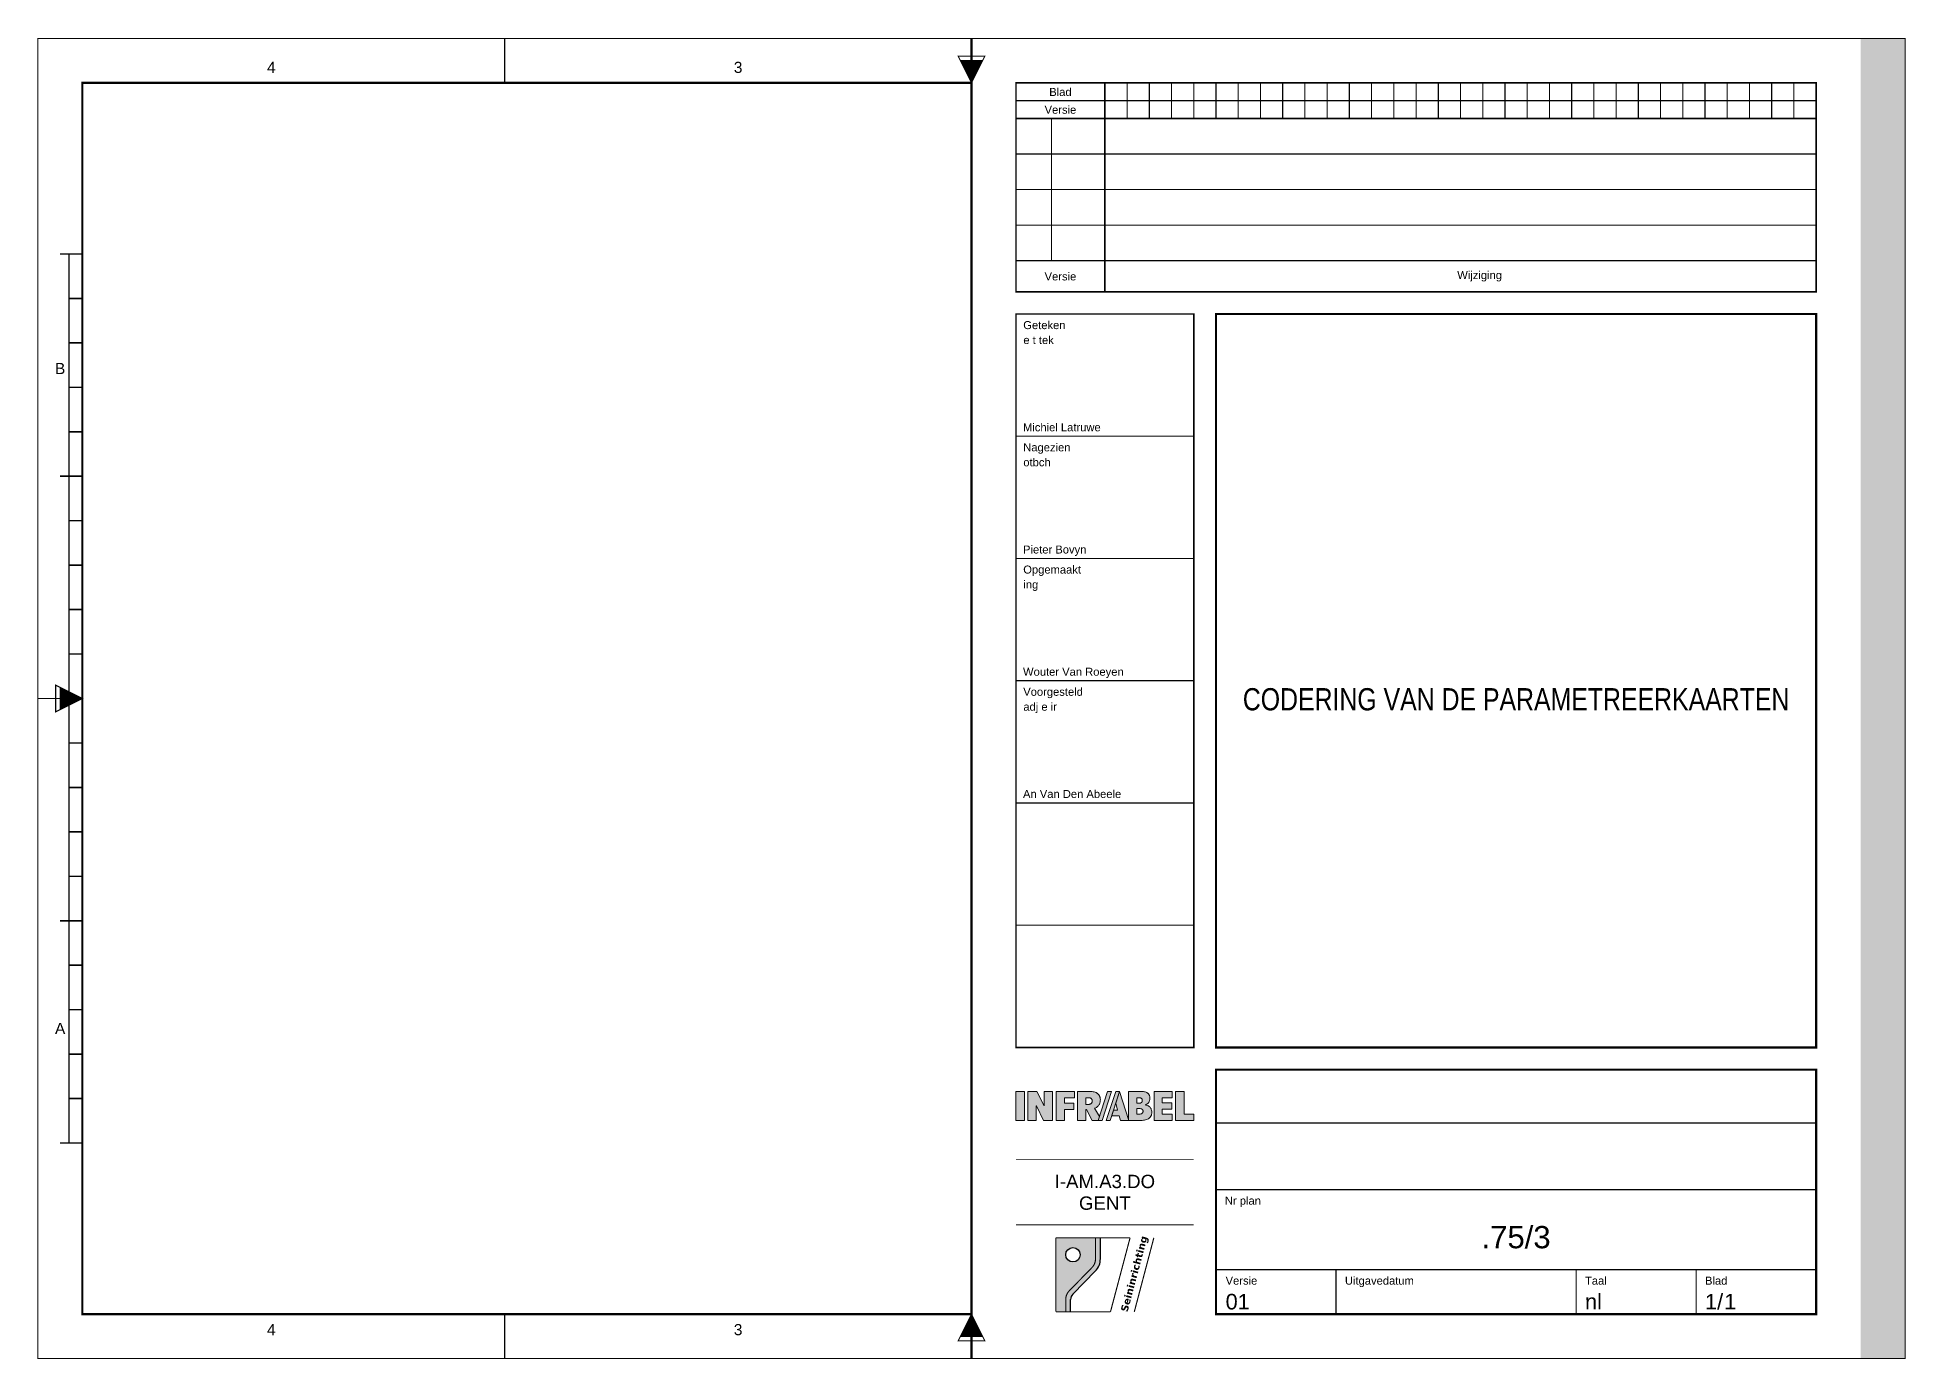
# Model space of a CAD drawing. Header units: millimetres. Extents: x -929 to 410, y -10 to 13787.
# Drawn here: x -10.1 to 410.1, y 12489.8 to 12787.2 of the extents above; entities that cross this region are included whole.
import ezdxf
from ezdxf.enums import TextEntityAlignment as Align

# ---------------------------------------------------------------- set-up
doc = ezdxf.new("R2010")
doc.units = ezdxf.units.MM
doc.header["$MEASUREMENT"] = 0
doc.layers.add('TBM_PLOT_COLOR', color=7, linetype='Continuous')
doc.styles.get("Standard").update_dxf_attribs({"font": 'isoplus.shx'})
doc.styles.add('TBM', font='arial.ttf')

# ---------------------------------------------------------------- blocks, each defined once
blk = doc.blocks.new('TBM_ARROW')
at = {"color": 9, "const_width": 0.25}
blk.add_lwpolyline([(-3, 4), (3, 4), (0, 10)], close=True, dxfattribs=at)
for points in [[(0, 0), (0, 10)], [(-2.5, 5), (2.5, 5)]]:
    blk.add_lwpolyline(points, dxfattribs=at)
at = {"color": 9}
blk.add_solid([(-2.5, 5), (0, 10), (2.5, 5)], dxfattribs=at)
at = {"color": 7, "style": 'TBM', "flags": 3}
blk.add_attdef('AT_BLOCKVERSION', text='', height=2.5, dxfattribs=at).set_placement((6.72, 1.06), align=Align.MIDDLE_LEFT)
blk = doc.blocks.new('TBM_200BAR')
at = {"color": 7}
blk.add_lwpolyline([(100, -5, 0.35, 0.35, 0), (100, 0, 0.35, 0.35, 0), (-100, 0, 0.35, 0.35, 0), (-100, -5, 0, 0, 0)], format="xyseb", dxfattribs=at)
at = {"color": 7, "const_width": 0.35}
for points in [[(-90, 0), (-90, -3)], [(-80, 0), (-80, -3)], [(-70, 0), (-70, -3)], [(-60, 0), (-60, -3)], [(-50, 0), (-50, -5)], [(-40, 0), (-40, -3)], [(-30, 0), (-30, -3)], [(-20, 0), (-20, -3)], [(-10, 0), (-10, -3)], [(0, 0), (0, -5)], [(10, 0), (10, -3)], [(20, 0), (20, -3)], [(30, 0), (30, -3)], [(40, 0), (40, -3)], [(50, 0), (50, -5)], [(60, 0), (60, -3)], [(70, 0), (70, -3)], [(80, 0), (80, -3)], [(90, 0), (90, -3)], [(-100, -3), (100, -3)]]:
    blk.add_lwpolyline(points, dxfattribs=at)
at = {"color": 7, "style": 'TBM', "flags": 3}
blk.add_attdef('AT_BLOCKVERSION', text='', height=2.5, dxfattribs=at).set_placement((-17.29, -8.41), align=Align.MIDDLE_LEFT)
blk = doc.blocks.new('TBM_VERSION1_N')
at = {"color": 7, "const_width": 0.35}
blk.add_lwpolyline([(-200, 287), (-20, 287), (-20, 279), (-200, 279)], close=True, dxfattribs=at)
at = {"color": 7}
for points, const_width in [([(-180, 279), (-180, 287)], 0.35), ([(-175, 279), (-175, 287)], 0.25), ([(-170, 279), (-170, 287)], 0.25), ([(-165, 279), (-165, 287)], 0.25), ([(-160, 279), (-160, 287)], 0.25), ([(-155, 279), (-155, 287)], 0.25), ([(-150, 279), (-150, 287)], 0.25), ([(-145, 279), (-145, 287)], 0.25), ([(-140, 279), (-140, 287)], 0.25), ([(-135, 279), (-135, 287)], 0.25), ([(-130, 279), (-130, 287)], 0.25), ([(-125, 279), (-125, 287)], 0.25), ([(-120, 279), (-120, 287)], 0.25), ([(-115, 279), (-115, 287)], 0.25), ([(-110, 279), (-110, 287)], 0.25), ([(-105, 279), (-105, 287)], 0.25), ([(-100, 279), (-100, 287)], 0.25), ([(-95, 279), (-95, 287)], 0.25), ([(-90, 279), (-90, 287)], 0.25), ([(-85, 279), (-85, 287)], 0.25), ([(-80, 279), (-80, 287)], 0.25), ([(-75, 279), (-75, 287)], 0.25), ([(-70, 279), (-70, 287)], 0.25), ([(-65, 279), (-65, 287)], 0.25), ([(-60, 279), (-60, 287)], 0.25), ([(-55, 279), (-55, 287)], 0.25), ([(-50, 279), (-50, 287)], 0.25), ([(-45, 279), (-45, 287)], 0.25), ([(-40, 279), (-40, 287)], 0.25), ([(-35, 279), (-35, 287)], 0.25), ([(-30, 279), (-30, 287)], 0.25), ([(-25, 279), (-25, 287)], 0.25)]:
    blk.add_lwpolyline(points, dxfattribs=dict(at, const_width=const_width))
at = {"color": 7, "linetype": 'Continuous', "const_width": 0.25}
blk.add_lwpolyline([(-200, 283), (-20, 283)], dxfattribs=at)
at = {"color": 7, "style": 'TBM'}
for s, p in [('Blad', (-190, 285)), ('Versie', (-190, 281))]:
    blk.add_text(s, height=1.8, dxfattribs=at).set_placement(p, align=Align.MIDDLE)
for tag, flags, p in [('AT_TITLENUM', 1, (-198, 276)), ('AT_BLOCKVERSION', 3, (-198, 271.74))]:
    blk.add_attdef(tag, text='', height=2.5, dxfattribs=dict(at, flags=flags)).set_placement(p, align=Align.MIDDLE_LEFT)
blk = doc.blocks.new('TBM_INFRABEL_C')
at = {"true_color": 0x00bcf0}
for points in [[(-198.11, 60.1), (-200, 60.1), (-200, 53.55), (-198.11, 53.55)], [(-195.29, 60.1), (-197.31, 60.1), (-197.31, 53.55), (-195.42, 53.55), (-195.42, 56.95), (-193.78, 53.55), (-191.76, 53.55), (-191.76, 60.1), (-193.64, 60.1), (-193.64, 56.74)], [(-189.07, 58.67), (-186.84, 58.67), (-186.84, 60.1), (-190.95, 60.1), (-190.95, 53.55), (-189.07, 53.55), (-189.07, 56.02), (-186.99, 56.02), (-186.99, 57.42), (-189.07, 57.42)], [(-177.57, 60.1), (-179.68, 53.55), (-178.81, 53.55), (-178.33, 55.02), (-178.05, 55.91), (-178.05, 55.91), (-177.56, 57.41), (-177.57, 57.44), (-176.7, 60.1)], [(-176.7, 60.1), (-177.56, 57.41), (-177.15, 55.91), (-178.05, 55.91), (-178.33, 55.02), (-178.46, 54.61), (-176.8, 54.61), (-176.51, 53.55), (-174.71, 53.55), (-174.71, 53.85)], [(-168.94, 60.1), (-168.94, 53.55), (-164.83, 53.55), (-164.83, 54.98), (-167.08, 54.98), (-167.08, 56.13), (-164.97, 56.13), (-164.97, 57.53), (-167.08, 57.53), (-167.08, 58.67), (-164.83, 58.67), (-164.83, 60.1)], [(-164.08, 60.1), (-164.08, 53.55), (-160, 53.55), (-160, 54.98), (-162.2, 54.98), (-162.2, 60.1)], [(-174.71, 53.85), (-174.71, 53.55), (-174.61, 53.55)]]:
    blk.add_hatch(color=140, dxfattribs=at).paths.add_polyline_path(points)
h = blk.add_hatch(color=140, dxfattribs=at)
h.paths.add_polyline_path([(-186.17, 60.1), (-186.17, 53.55), (-184.28, 53.55), (-184.28, 56.02), (-184.1, 56.02), (-182.87, 53.55), (-181.51, 53.55), (-181.23, 54.42), (-182.35, 56.31), (-182.2, 56.36), (-182.04, 56.43), (-181.9, 56.5), (-181.77, 56.57), (-181.66, 56.67), (-181.55, 56.77), (-181.45, 56.88), (-181.36, 56.99), (-181.28, 57.12), (-181.21, 57.25), (-181.16, 57.39), (-181.11, 57.54), (-181.07, 57.69), (-181.05, 57.86), (-181.03, 58.03), (-181.02, 58.2), (-181.03, 58.43), (-181.05, 58.54), (-181.06, 58.64), (-181.08, 58.75), (-181.11, 58.84), (-181.14, 58.94), (-181.18, 59.02), (-181.22, 59.11), (-181.26, 59.2), (-181.31, 59.27), (-181.37, 59.35), (-181.43, 59.42), (-181.49, 59.49), (-181.56, 59.56), (-181.63, 59.62), (-181.7, 59.68), (-181.79, 59.73), (-181.88, 59.78), (-181.96, 59.83), (-182.16, 59.91), (-182.37, 59.98), (-182.6, 60.04), (-182.85, 60.07), (-183.11, 60.1), (-183.39, 60.1)])
h.paths.add_polyline_path([(-184.28, 58.67), (-183.65, 58.67), (-183.5, 58.67), (-183.38, 58.64), (-183.3, 58.63), (-183.24, 58.6), (-183.11, 58.55), (-182.99, 58.43), (-182.93, 58.33), (-182.89, 58.26), (-182.86, 58.12), (-182.85, 57.95), (-182.86, 57.78), (-182.89, 57.7), (-182.92, 57.62), (-182.95, 57.55), (-182.98, 57.48), (-183.04, 57.43), (-183.13, 57.34), (-183.22, 57.29), (-183.36, 57.22), (-183.59, 57.18), (-183.72, 57.18), (-184.28, 57.18)], flags=16)
at = {"true_color": 0x005da4}
for points in [[(-179.4, 60.1), (-181.51, 53.55), (-180.63, 53.55), (-178.53, 60.1)], [(-177.57, 60.1), (-179.68, 53.55), (-178.81, 53.55), (-176.7, 60.1)]]:
    blk.add_hatch(color=154, dxfattribs=at).paths.add_polyline_path(points)
at = {"true_color": 0x00bcf0}
h = blk.add_hatch(color=140, dxfattribs=at)
h.paths.add_polyline_path([(-169.94, 56.64), (-170.05, 56.74), (-170.18, 56.82), (-170.31, 56.89), (-170.46, 56.95), (-170.61, 57), (-170.79, 57.02), (-170.96, 57.05), (-170.82, 57.11), (-170.69, 57.17), (-170.57, 57.24), (-170.46, 57.31), (-170.36, 57.39), (-170.28, 57.47), (-170.2, 57.56), (-170.13, 57.65), (-170.07, 57.74), (-170.02, 57.85), (-169.97, 57.95), (-169.94, 58.06), (-169.91, 58.18), (-169.9, 58.3), (-169.89, 58.42), (-169.88, 58.55), (-169.89, 58.75), (-169.91, 58.93), (-169.96, 59.09), (-169.98, 59.18), (-170.02, 59.25), (-170.05, 59.33), (-170.09, 59.4), (-170.14, 59.46), (-170.18, 59.52), (-170.23, 59.58), (-170.29, 59.64), (-170.35, 59.69), (-170.42, 59.73), (-170.56, 59.83), (-170.73, 59.9), (-170.91, 59.97), (-171.11, 60.02), (-171.32, 60.05), (-171.55, 60.08), (-171.81, 60.1), (-172.08, 60.1), (-174.71, 60.1), (-174.71, 53.85), (-174.61, 53.55), (-172.18, 53.55), (-171.88, 53.56), (-171.59, 53.57), (-171.32, 53.61), (-171.06, 53.65), (-170.83, 53.71), (-170.61, 53.78), (-170.4, 53.87), (-170.29, 53.91), (-170.21, 53.96), (-170.12, 54.02), (-170.03, 54.08), (-169.96, 54.14), (-169.89, 54.21), (-169.82, 54.28), (-169.76, 54.36), (-169.7, 54.44), (-169.65, 54.52), (-169.6, 54.6), (-169.56, 54.7), (-169.52, 54.79), (-169.5, 54.9), (-169.48, 55), (-169.46, 55.1), (-169.46, 55.22), (-169.45, 55.34), (-169.46, 55.52), (-169.47, 55.69), (-169.51, 55.86), (-169.55, 56.01), (-169.6, 56.16), (-169.67, 56.29), (-169.75, 56.42), (-169.84, 56.54)])
h.paths.add_polyline_path([(-172.84, 56.23), (-172.21, 56.23), (-172.04, 56.22), (-171.89, 56.2), (-171.83, 56.19), (-171.76, 56.16), (-171.7, 56.13), (-171.64, 56.1), (-171.59, 56.06), (-171.55, 56.02), (-171.51, 55.97), (-171.47, 55.92), (-171.44, 55.86), (-171.43, 55.79), (-171.42, 55.71), (-171.41, 55.63), (-171.42, 55.56), (-171.43, 55.5), (-171.44, 55.44), (-171.45, 55.38), (-171.49, 55.33), (-171.51, 55.28), (-171.56, 55.23), (-171.6, 55.18), (-171.65, 55.14), (-171.71, 55.1), (-171.78, 55.06), (-171.86, 55.04), (-171.94, 55.02), (-172.03, 55), (-172.13, 54.99), (-172.23, 54.98), (-172.84, 54.98)], flags=16)
h.paths.add_polyline_path([(-172.84, 57.44), (-172.84, 58.67), (-172.31, 58.67), (-172.15, 58.66), (-172.02, 58.63), (-171.95, 58.62), (-171.89, 58.6), (-171.83, 58.56), (-171.78, 58.54), (-171.74, 58.5), (-171.7, 58.45), (-171.66, 58.41), (-171.63, 58.36), (-171.62, 58.3), (-171.6, 58.23), (-171.58, 58.16), (-171.58, 58.08), (-171.59, 58), (-171.6, 57.92), (-171.62, 57.85), (-171.64, 57.79), (-171.68, 57.73), (-171.71, 57.67), (-171.76, 57.63), (-171.81, 57.59), (-171.87, 57.55), (-171.92, 57.52), (-171.99, 57.49), (-172.05, 57.47), (-172.19, 57.45), (-172.34, 57.44)], flags=16)
at = {"color": 140, "lineweight": 0, "true_color": 0x00bcf0}
for points in [[(-200, 53.55), (-198.11, 53.55), (-198.11, 60.1), (-200, 60.1), (-200, 53.55)], [(-193.64, 60.1), (-193.64, 56.85), (-193.69, 56.84), (-195.29, 60.1), (-197.31, 60.1), (-197.31, 53.55), (-195.42, 53.55), (-195.42, 56.86), (-195.39, 56.88), (-193.78, 53.55), (-191.76, 53.55), (-191.76, 60.1), (-193.64, 60.1)], [(-190.95, 53.55), (-189.07, 53.55), (-189.07, 56.02), (-186.99, 56.02), (-186.99, 57.42), (-189.07, 57.42), (-189.07, 58.67), (-186.84, 58.67), (-186.84, 60.1), (-190.95, 60.1), (-190.95, 53.55)], [(-174.61, 53.55), (-176.7, 60.1), (-177.57, 57.44), (-177.15, 55.91), (-178.05, 55.91), (-178.46, 54.61), (-176.8, 54.61), (-176.51, 53.55), (-174.61, 53.55)], [(-170.96, 57.05), (-170.96, 57.05), (-170.82, 57.11), (-170.69, 57.17), (-170.57, 57.24), (-170.46, 57.31), (-170.36, 57.39), (-170.28, 57.47), (-170.2, 57.56), (-170.13, 57.65), (-170.07, 57.74), (-170.02, 57.85), (-169.97, 57.95), (-169.94, 58.06), (-169.91, 58.18), (-169.9, 58.3), (-169.89, 58.42), (-169.88, 58.55), (-169.88, 58.55), (-169.89, 58.75), (-169.91, 58.93), (-169.96, 59.09), (-169.98, 59.18), (-170.02, 59.25), (-170.05, 59.33), (-170.09, 59.4), (-170.14, 59.46), (-170.18, 59.52), (-170.23, 59.58), (-170.29, 59.64), (-170.35, 59.69), (-170.42, 59.73), (-170.56, 59.83), (-170.73, 59.9), (-170.91, 59.97), (-171.11, 60.02), (-171.32, 60.05), (-171.55, 60.08), (-171.81, 60.1), (-172.08, 60.1), (-174.71, 60.1), (-174.71, 53.55), (-172.18, 53.55), (-172.18, 53.55), (-171.88, 53.56), (-171.59, 53.57), (-171.32, 53.61), (-171.06, 53.65), (-170.83, 53.71), (-170.61, 53.78), (-170.4, 53.87), (-170.29, 53.91), (-170.21, 53.96), (-170.12, 54.02), (-170.03, 54.08), (-169.96, 54.14), (-169.89, 54.21), (-169.82, 54.28), (-169.76, 54.36), (-169.7, 54.44), (-169.65, 54.52), (-169.6, 54.6), (-169.56, 54.7), (-169.52, 54.79), (-169.5, 54.9), (-169.48, 55), (-169.46, 55.1), (-169.46, 55.22), (-169.45, 55.34), (-169.45, 55.34), (-169.46, 55.52), (-169.47, 55.69), (-169.51, 55.86), (-169.55, 56.01), (-169.6, 56.16), (-169.67, 56.29), (-169.75, 56.42), (-169.84, 56.54), (-169.94, 56.64), (-170.05, 56.74), (-170.18, 56.82), (-170.31, 56.89), (-170.46, 56.95), (-170.61, 57), (-170.79, 57.02), (-170.96, 57.05), (-170.96, 57.05)], [(-168.94, 53.55), (-164.83, 53.55), (-164.83, 54.98), (-167.08, 54.98), (-167.08, 56.13), (-164.97, 56.13), (-164.97, 57.53), (-167.08, 57.53), (-167.08, 58.67), (-164.83, 58.67), (-164.83, 60.1), (-168.94, 60.1), (-168.94, 53.55)], [(-162.2, 54.98), (-162.2, 60.1), (-164.08, 60.1), (-164.08, 53.55), (-160, 53.55), (-160, 54.98), (-162.2, 54.98)], [(-184.28, 57.18), (-184.28, 58.67), (-183.65, 58.67), (-183.65, 58.67), (-183.56, 58.67), (-183.46, 58.66), (-183.38, 58.64), (-183.3, 58.63), (-183.24, 58.6), (-183.17, 58.57), (-183.11, 58.53), (-183.05, 58.5), (-183, 58.44), (-182.97, 58.39), (-182.93, 58.33), (-182.9, 58.27), (-182.88, 58.2), (-182.86, 58.12), (-182.85, 58.05), (-182.85, 57.96), (-182.85, 57.96), (-182.85, 57.86), (-182.86, 57.78), (-182.89, 57.7), (-182.92, 57.62), (-182.95, 57.55), (-182.98, 57.48), (-183.04, 57.43), (-183.09, 57.38), (-183.15, 57.33), (-183.22, 57.29), (-183.29, 57.26), (-183.37, 57.22), (-183.44, 57.21), (-183.54, 57.19), (-183.62, 57.18), (-183.72, 57.18), (-184.28, 57.18)], [(-172.84, 58.67), (-172.31, 58.67), (-172.31, 58.67), (-172.15, 58.66), (-172.02, 58.63), (-171.95, 58.62), (-171.89, 58.6), (-171.83, 58.56), (-171.78, 58.54), (-171.74, 58.5), (-171.7, 58.45), (-171.66, 58.41), (-171.63, 58.36), (-171.62, 58.3), (-171.6, 58.23), (-171.58, 58.16), (-171.58, 58.08), (-171.58, 58.08), (-171.59, 58), (-171.6, 57.92), (-171.62, 57.85), (-171.64, 57.79), (-171.68, 57.73), (-171.71, 57.67), (-171.76, 57.63), (-171.81, 57.59), (-171.87, 57.55), (-171.92, 57.52), (-171.99, 57.49), (-172.05, 57.47), (-172.19, 57.45), (-172.34, 57.44), (-172.84, 57.44), (-172.84, 58.67)], [(-172.84, 54.98), (-172.84, 56.23), (-172.21, 56.23), (-172.21, 56.23), (-172.04, 56.22), (-171.89, 56.2), (-171.83, 56.19), (-171.76, 56.16), (-171.7, 56.13), (-171.64, 56.1), (-171.59, 56.06), (-171.55, 56.02), (-171.51, 55.97), (-171.47, 55.92), (-171.44, 55.86), (-171.43, 55.79), (-171.42, 55.71), (-171.41, 55.63), (-171.41, 55.63), (-171.42, 55.56), (-171.43, 55.5), (-171.44, 55.44), (-171.45, 55.38), (-171.49, 55.33), (-171.51, 55.28), (-171.56, 55.23), (-171.6, 55.18), (-171.65, 55.14), (-171.71, 55.1), (-171.78, 55.06), (-171.86, 55.04), (-171.94, 55.02), (-172.03, 55), (-172.13, 54.99), (-172.23, 54.98), (-172.84, 54.98)]]:
    blk.add_lwpolyline(points, close=True, dxfattribs=at)
for points in [[(-182.35, 56.31), (-182.35, 56.31), (-182.2, 56.36), (-182.04, 56.43), (-181.9, 56.5), (-181.77, 56.57), (-181.66, 56.67), (-181.55, 56.77), (-181.45, 56.88), (-181.36, 56.99), (-181.28, 57.12), (-181.21, 57.25), (-181.16, 57.39), (-181.11, 57.54), (-181.07, 57.69), (-181.05, 57.86), (-181.03, 58.03), (-181.02, 58.2), (-181.02, 58.2), (-181.03, 58.43), (-181.05, 58.54), (-181.06, 58.64), (-181.08, 58.75), (-181.11, 58.84), (-181.14, 58.94), (-181.18, 59.02), (-181.22, 59.11), (-181.26, 59.2), (-181.31, 59.27), (-181.37, 59.35), (-181.43, 59.42), (-181.49, 59.49), (-181.56, 59.56), (-181.63, 59.62), (-181.7, 59.68), (-181.79, 59.73), (-181.88, 59.78), (-181.96, 59.83), (-182.16, 59.91), (-182.37, 59.98), (-182.6, 60.04), (-182.85, 60.07), (-183.11, 60.1), (-183.39, 60.1), (-186.17, 60.1), (-186.17, 53.55), (-184.28, 53.55), (-184.28, 56.02), (-184.1, 56.02), (-182.87, 53.55), (-180.71, 53.55)], [(-181.23, 54.42), (-182.35, 56.31), (-182.35, 56.31)]]:
    blk.add_lwpolyline(points, dxfattribs=at)
at = {"color": 154, "lineweight": 0, "true_color": 0x005da4}
for points in [[(-179.4, 60.1), (-181.51, 53.55), (-180.63, 53.55), (-178.53, 60.1), (-179.4, 60.1)], [(-177.57, 60.1), (-179.68, 53.55), (-178.81, 53.55), (-176.7, 60.1), (-177.57, 60.1)]]:
    blk.add_lwpolyline(points, close=True, dxfattribs=at)
at = {"color": 7, "style": 'TBM', "flags": 3}
blk.add_attdef('AT_BLOCKVERSION', text='', height=2.5, dxfattribs=at).set_placement((-200, 49.46), align=Align.MIDDLE_LEFT)
blk = doc.blocks.new('TBM_SERVICE2')
at = {"color": 7, "linetype": 'Continuous', "const_width": 0.18}
for points in [[(-200, 44.72), (-160, 44.72)], [(-200, 30.08), (-160, 30.08)]]:
    blk.add_lwpolyline(points, dxfattribs=at)
at = {"color": 7, "style": 'TBM'}
for tag, p in [('AT_SERVICE1', (-180, 39.84)), ('AT_SERVICE2', (-180, 34.96))]:
    blk.add_attdef(tag, text='', height=3, dxfattribs=at).set_placement(p, align=Align.MIDDLE_CENTER)
at = {"color": 7, "style": 'TBM', "flags": 3}
blk.add_attdef('AT_BLOCKVERSION', text='', height=2.5, dxfattribs=at).set_placement((-194.36, 27.04), align=Align.MIDDLE_LEFT)
blk = doc.blocks.new('TBM_LOGO_SI_N')
h = blk.add_hatch(color=152)
h.paths.add_polyline_path([(-182.11, 22.4), (-182.11, 27.17), (-191.01, 27.17), (-191.01, 10.51), (-188.8, 10.51), (-188.8, 13.3, -0.195706), (-188.02, 15.22), (-182.89, 20.48, 0.195706)])
h.paths.add_polyline_path([(-188.8, 23.34, -1), (-185.56, 23.34, -1)], flags=16)
blk.add_hatch(color=253).paths.add_polyline_path([(-181.01, 27.17), (-182.11, 27.17), (-182.11, 22.4, -0.195706), (-182.89, 20.48), (-188.02, 15.22, 0.195706), (-188.8, 13.3), (-188.8, 10.51), (-187.7, 10.51), (-187.7, 13.3, -0.195706), (-187.23, 14.45), (-182.1, 19.71, 0.195706), (-181.01, 22.4)])
at = {"color": 7, "const_width": 0.25}
for points in [[(-191.01, 27.17), (-174.33, 27.17)], [(-191.01, 10.51), (-191.01, 27.17)], [(-182.11, 22.4), (-182.11, 27.17)], [(-174.33, 27.17), (-178.74, 10.51)], [(-168.98, 27.17), (-173.38, 10.51)], [(-188.02, 15.22), (-182.89, 20.48)], [(-188.8, 10.51), (-188.8, 13.3)], [(-178.74, 10.51), (-191.01, 10.51)]]:
    blk.add_lwpolyline(points, dxfattribs=at)
at = {"color": 7}
for points in [[(-181.01, 22.4), (-181.01, 27.17)], [(-187.23, 14.45), (-182.1, 19.71)], [(-187.7, 10.51), (-187.7, 13.3)]]:
    blk.add_lwpolyline(points, dxfattribs=at)
at = {"color": 7, "const_width": 0.25}
for points in [[(-182.89, 20.48, 0.195706), (-182.11, 22.4)], [(-188.02, 15.22, 0.195706), (-188.8, 13.3)]]:
    blk.add_lwpolyline(points, format="xyb", dxfattribs=at)
at = {"color": 7}
for points in [[(-182.1, 19.71, 0.195706), (-181.01, 22.4)], [(-187.23, 14.45, 0.195706), (-187.7, 13.3)]]:
    blk.add_lwpolyline(points, format="xyb", dxfattribs=at)
blk.add_circle((-187.18, 23.34), 1.62)
at = {"insert": (-176.48, 10.79), "char_height": 1.6205, "width": 166.8723, "attachment_point": 1, "rotation": 75.1122}
blk.add_mtext('{\\fVerdana|b1|i0|c0|p34;Seininrichting}', dxfattribs=at)
at = {"color": 7, "style": 'TBM', "flags": 3}
blk.add_attdef('AT_BLOCKVERSION', text='', height=2.5, dxfattribs=at).set_placement((-198.54, 7.02), align=Align.MIDDLE_LEFT)
blk = doc.blocks.new('TBM_COLORBAR06')
at = {"linetype": 'Continuous'}
blk.add_hatch(color=35, dxfattribs=at).paths.add_polyline_path([(0, 297), (-10, 297), (-10, 0), (0, 0)])
at = {"color": 7, "style": 'TBM', "flags": 3}
blk.add_attdef('AT_BLOCKVERSION', text='', height=2.5, dxfattribs=at).set_placement((-24.6, -7.63), align=Align.MIDDLE_LEFT)
blk = doc.blocks.new('TBM_VERMOD01_N')
at = {"color": 7, "style": 'TBM'}
for s, p in [('Versie', (-190, 243.5)), ('Wijziging', (-95.7, 243.54))]:
    blk.add_text(s, height=1.8, dxfattribs=at).set_placement(p, align=Align.MIDDLE)
for tag, flags, p in [('AT_TITLENUM', 1, (-198, 237)), ('AT_BLOCKVERSION', 3, (-198, 232.74))]:
    blk.add_attdef(tag, text='', height=2.5, dxfattribs=dict(at, flags=flags)).set_placement(p, align=Align.MIDDLE_LEFT)
blk = doc.blocks.new('AlstomCollectionTitle')
at = {"color": 7, "linetype": 'Continuous'}
for p, q in [((-160, 235), (-200, 235)), ((-200, 235), (-200, 70)), ((-160, 70), (-160, 235)), ((-200, 70), (-160, 70))]:
    blk.add_line(p, q, dxfattribs=at)
for points, const_width in [([(-420, 0), (0, 0), (0, 297), (-420, 297)], 0.25), ([(-410, 10), (-210, 10), (-210, 287), (-410, 287)], 0.5), ([(-200, 70), (-160, 70), (-160, 235), (-200, 235)], 0.35)]:
    blk.add_lwpolyline(points, close=True, dxfattribs=dict(at, const_width=const_width))
for points, const_width in [([(-315, 287), (-315, 297)], 0.25), ([(-210, 287), (-210, 297)], 0.5), ([(-200, 207.5), (-160, 207.5)], 0.25), ([(-200, 180), (-160, 180)], 0.25), ([(-200, 152.5), (-160, 152.5)], 0.25), ([(-410, 148.5), (-420, 148.5)], 0.25), ([(-200, 125), (-160, 125)], 0.25), ([(-200, 97.5), (-160, 97.5)], 0.25), ([(-315, 10), (-315, 0)], 0.25), ([(-210, 10), (-210, 0)], 0.5)]:
    blk.add_lwpolyline(points, dxfattribs=dict(at, const_width=const_width))
at = {"color": 7}
for points, const_width in [([(-200, 287), (-20, 287), (-20, 240), (-200, 240)], 0.35), ([(-200, 279), (-20, 279), (-20, 240), (-200, 240)], 0.35), ([(-155, 235), (-20, 235), (-20, 70), (-155, 70)], 0.5), ([(-155, 65), (-20, 65), (-20, 10), (-155, 10)], 0.5), ([(-155, 65), (-20, 65), (-20, 10), (-155, 10)], 0.5)]:
    blk.add_lwpolyline(points, close=True, dxfattribs=dict(at, const_width=const_width))
for points, const_width in [([(-192, 279), (-192, 247)], 0.25), ([(-180, 279), (-180, 240)], 0.35), ([(-200, 271), (-20, 271)], 0.25), ([(-200, 263), (-20, 263)], 0.25), ([(-200, 255), (-20, 255)], 0.25), ([(-200, 247), (-20, 247)], 0.35), ([(-155, 53), (-20, 53)], 0.25), ([(-155, 38), (-20, 38)], 0.25), ([(-155, 20), (-20, 20)], 0.25), ([(-128, 20), (-128, 10)], 0.25), ([(-74, 20), (-74, 10)], 0.25), ([(-47, 20), (-47, 10)], 0.25)]:
    blk.add_lwpolyline(points, dxfattribs=dict(at, const_width=const_width))
at = {"color": 7, "linetype": 'Continuous'}
for name, p, rotation in [('TBM_ARROW', (-210, 297), 180), ('TBM_200BAR', (-410, 148.5), 270), ('TBM_ARROW', (-420, 148.5), 270)]:
    blk.add_blockref(name, p, dxfattribs=dict(at, rotation=rotation))
for name, p in [('TBM_VERSION1_N', (0, 0)), ('TBM_VERMOD01_N', (0, 0)), ('TBM_ARROW', (-210, 0))]:
    blk.add_blockref(name, p, dxfattribs=at)
blk.add_blockref('TBM_SERVICE2', (0, 0), dxfattribs=at).add_auto_attribs({'AT_SERVICE1': 'I-AM.A3.DO', 'AT_SERVICE2': 'GENT'})
at = {"layer": 'TBM_PLOT_COLOR', "color": 7, "linetype": 'Continuous'}
for name in ['TBM_COLORBAR06', 'TBM_INFRABEL_C', 'TBM_LOGO_SI_N']:
    blk.add_blockref(name, (0, 0), dxfattribs=at)
at = {"color": 7, "linetype": 'Continuous', "style": 'TBM'}
for s, p in [('4', (-367.5, 290.5)), ('3', (-262.5, 290.5)), ('B', (-415, 222.75)), ('A', (-415, 74.25)), ('4', (-367.5, 6.5)), ('3', (-262.5, 6.5))]:
    blk.add_text(s, height=2.5, dxfattribs=at).set_placement(p, align=Align.MIDDLE)
at = {"color": 7, "style": 'TBM'}
for s, height, p in [('Nr plan', 1.8, (-153, 35.52)), ('Versie', 1.8, (-152.84, 17.52)), ('Uitgavedatum', 1.8, (-126, 17.52)), ('Taal', 1.8, (-72, 17.52)), ('Blad', 1.8, (-45, 17.52)), ('1/', 3.5, (-45, 12.8))]:
    blk.add_text(s, height=height, dxfattribs=at).set_placement(p, align=Align.MIDDLE_LEFT)
for tag, height, p in [('AT_MODIFTXTTOP3', 2.5, (-178.48, 268.85)), ('AT_MODIFTXTMIDD3', 2.5, (-178.48, 267)), ('AT_MODIFTXTBOTT3', 2.5, (-178.48, 265.15)), ('AT_MODIFTXTTOP2', 2.5, (-178.48, 260.85)), ('AT_MODIFTXTMIDD2', 2.5, (-178.48, 259)), ('AT_MODIFTXTBOTT2', 2.5, (-178.48, 257.15)), ('AT_MODIFTXTTOP1', 2.5, (-178.48, 252.85)), ('AT_MODIFTXTMIDD1', 2.5, (-178.48, 251)), ('AT_MODIFTXTBOTT1', 2.5, (-178.48, 249.15)), ('AT_VERSION', 3.5, (-152.84, 12.8)), ('AT_DATE', 3.5, (-126, 12.8)), ('AT_LANG', 3.5, (-72, 12.8)), ('AT_PAGES', 3.5, (-40.7, 12.8))]:
    blk.add_attdef(tag, text='', height=height, dxfattribs=at).set_placement(p, align=Align.MIDDLE_LEFT)
at = {"color": 7, "linetype": 'Continuous', "style": 'TBM'}
for tag, p in [('AT_MODVERSION3', (-196, 267)), ('AT_MODVERSION2', (-196, 259)), ('AT_MODVERSION1', (-196, 251))]:
    blk.add_attdef(tag, text='', height=2.5, dxfattribs=at).set_placement(p, align=Align.MIDDLE_CENTER)
at = {"color": 7, "linetype": 'Continuous', "style": 'TBM', "width": 0.65}
for tag, p in [('AT_MODDATE3', (-186, 267)), ('AT_MODDATE2', (-186, 259)), ('AT_MODDATE1', (-186, 251))]:
    blk.add_attdef(tag, text='', height=2.5, dxfattribs=at).set_placement(p, align=Align.MIDDLE_CENTER)
at = {"color": 7, "style": 'TBM'}
for tag, p in [('AT_VERIF3', (-41.31, 267)), ('AT_TRAV3', (-21.04, 267)), ('AT_VERIF2', (-41.31, 259)), ('AT_TRAV2', (-21.04, 259)), ('AT_VERIF1', (-41.31, 251)), ('AT_TRAV1', (-21.04, 251))]:
    blk.add_attdef(tag, text='', height=2.5, dxfattribs=at).set_placement(p, align=Align.MIDDLE_RIGHT)
for tag, flags, p in [('AT_TITLENUM', 1, (-198, 237)), ('AT_BLOCKVERSION', 3, (-198, 232.74)), ('AT_MODIFLINES', 3, (-198, 228.48)), ('AT_MODIFLANG', 1, (-198, 224.22))]:
    blk.add_attdef(tag, text='', height=2.5, dxfattribs=dict(at, flags=flags)).set_placement(p, align=Align.MIDDLE_LEFT)
for tag, p in [('AT_FUNCTION1', (-198.36, 231.61)), ('AT_GRADE1', (-198.34, 228.25)), ('AT_DATE1', (-198.41, 211.98)), ('AT_NAME1', (-198.41, 208.62)), ('AT_FUNCTION2', (-198.36, 204.11)), ('AT_GRADE2', (-198.34, 200.75)), ('AT_DATE2', (-198.41, 184.48)), ('AT_NAME2', (-198.41, 181.12)), ('AT_FUNCTION3', (-198.36, 176.61)), ('AT_GRADE3', (-198.34, 173.25)), ('AT_DATE3', (-198.41, 156.98)), ('AT_NAME3', (-198.41, 153.62)), ('AT_FUNCTION4', (-198.36, 149.11)), ('AT_GRADE4', (-198.34, 145.75)), ('AT_DATE4', (-198.41, 129.48)), ('AT_NAME4', (-198.41, 126.12)), ('AT_FUNCTION5', (-198.36, 121.61)), ('AT_GRADE5', (-198.34, 118.25)), ('AT_DATE5', (-198.41, 101.98)), ('AT_NAME5', (-198.41, 98.62)), ('AT_FUNCTION6', (-198.36, 94.11)), ('AT_GRADE6', (-198.34, 90.75)), ('AT_DATE6', (-198.41, 74.48)), ('AT_NAME6', (-198.41, 71.12))]:
    blk.add_attdef(tag, p, '', height=1.8, dxfattribs=at)
for tag, height, p in [('AT_SIGNATURE1', 1.8, (-180, 220.56)), ('AT_DATA_ZONE_N', 5, (-87.5, 217.67)), ('AT_DATA_STATION_N', 5, (-87.5, 200.33)), ('AT_SIGNATURE2', 1.8, (-180, 193.06)), ('AT_DATA_BLOCKNUM_N', 5, (-87.5, 183)), ('AT_SIGNATURE3', 1.8, (-180, 165.56)), ('AT_SIGNATURE4', 1.8, (-180, 138.06)), ('AT_SIGNATURE5', 1.8, (-180, 110.56)), ('AT_DATA_DESC6_N', 2.5, (-87.5, 84.49)), ('AT_SIGNATURE6', 1.8, (-180, 83.06)), ('AT_PLANNUM', 5, (-87.5, 27.31))]:
    blk.add_attdef(tag, text='', height=height, dxfattribs=at).set_placement(p, align=Align.MIDDLE_CENTER)
at = {"color": 7, "style": 'TBM', "width": 0.8}
for tag, p in [('AT_DATA_DESC1_N', (-87.5, 165.67)), ('AT_DATA_DESC2_N', (-87.5, 148.33)), ('AT_DATA_DESC3_N', (-87.5, 131)), ('AT_DATA_DESC4_N', (-87.5, 113.67)), ('AT_DATA_DESC5_N', (-87.5, 96.33))]:
    blk.add_attdef(tag, text='', height=5, dxfattribs=at).set_placement(p, align=Align.MIDDLE_CENTER)

msp = doc.modelspace()

# ---------------------------------------------------------------- block references
at = {"color": 7, "linetype": 'Continuous'}
msp.add_blockref('AlstomCollectionTitle', (410, 12490), dxfattribs=at).add_auto_attribs({'AT_PLANNUM': '.75/3', 'AT_VERSION': '01', 'AT_LANG': 'nl', 'AT_PAGES': '1', 'AT_DATA_DESC2_N': 'CODERING VAN DE PARAMETREERKAARTEN', 'AT_FUNCTION1': 'Geteken', 'AT_GRADE1': 'e t tek', 'AT_NAME1': 'Michiel Latruwe', 'AT_FUNCTION2': 'Nagezien', 'AT_GRADE2': 'otbch', 'AT_NAME2': 'Pieter Bovyn', 'AT_FUNCTION3': 'Opgemaakt', 'AT_GRADE3': 'ing', 'AT_NAME3': 'Wouter Van Roeyen', 'AT_FUNCTION4': 'Voorgesteld', 'AT_GRADE4': 'adj e ir', 'AT_NAME4': 'An Van Den Abeele'})

doc.saveas('drawing.dxf')
